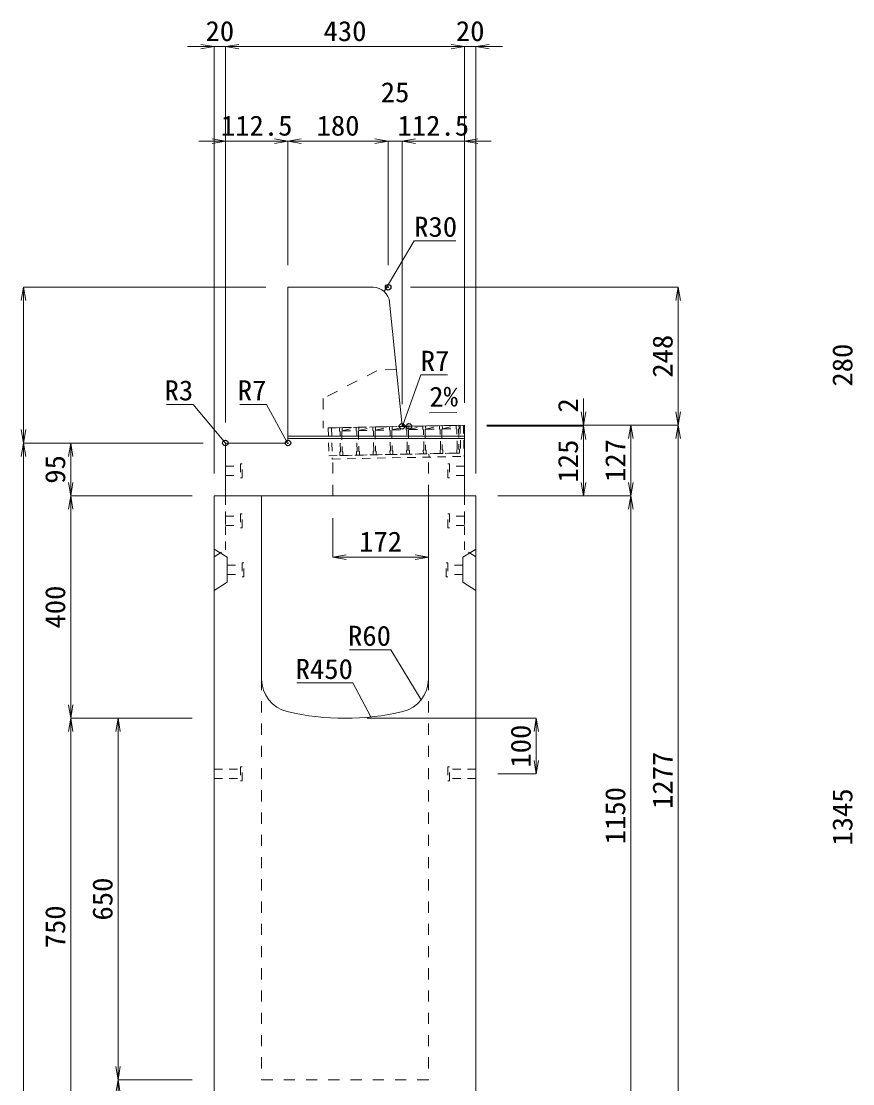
# Model space of a CAD drawing. Units: millimetres at full size; some dimension numbers follow another scale. Extents: x -18734 to 51600, y -18820 to 17820.
# Drawn here: x 9318 to 10813, y 10043 to 11953 of the extents above; entities that cross this region are included whole.
import ezdxf
from ezdxf.enums import TextEntityAlignment as Align

# ---------------------------------------------------------------- set-up
doc = ezdxf.new("R2010")
doc.units = ezdxf.units.MM
doc.header["$LTSCALE"] = 20
doc.header["$PDMODE"] = 32
doc.header["$PDSIZE"] = 10
doc.linetypes.add('USER1', pattern=[2, 1, -1])
doc.linetypes.add('USER2', pattern=[1.35, 0.75, -0.6])
for name, color, linetype, lineweight in [('インサート', 3, 'USER2', 9), ('グレーチング', 7, 'USER2', 5), ('受枠', 3, 'USER2', 9), ('寸法線', 7, 'Continuous', 13), ('引出線', 4, 'Continuous', 13), ('本体', 2, 'Continuous', 13), ('目地', 132, 'Continuous', 5)]:
    doc.layers.add(name, color=color, linetype=linetype, lineweight=lineweight)
doc.layers.add('作業エリア', color=11, linetype='Continuous')
doc.styles.add('ＭＳ 明朝', font='')
doc.styles.get('ＭＳ 明朝').set_extended_font_data('MS Mincho')

# ---------------------------------------------------------------- blocks, each defined once
blk = doc.blocks.new('open_arrow')
at = {"color": 0, "linetype": 'Continuous', "lineweight": -2}
blk.add_lwpolyline([(7.5, 1.25), (0, 0), (7.5, -1.25)], dxfattribs=at)

msp = doc.modelspace()

# ---------------------------------------------------------------- linework, layer by layer
at = {"layer": 'インサート'}
for p, q in [((9715, 11157.5), (9712, 11157.5)), ((9712, 11157.5), (9712, 11132.5)), ((9715, 11132.5), (9715, 11157.5)), ((10085, 11157.5), (10088, 11157.5)), ((10085, 11132.5), (10085, 11157.5)), ((10088, 11157.5), (10088, 11132.5)), ((9685, 11153.5), (9712, 11153.5)), ((9685, 11153.5), (9685, 11136.5)), ((10115, 11153.5), (10088, 11153.5)), ((10115, 11153.5), (10115, 11136.5)), ((9685, 11136.5), (9712, 11136.5)), ((9712, 11132.5), (9715, 11132.5)), ((10088, 11132.5), (10085, 11132.5)), ((10115, 11136.5), (10088, 11136.5)), ((9685, 11063.5), (9712, 11063.5)), ((9685, 11063.5), (9685, 11046.5)), ((9715, 11067.5), (9712, 11067.5)), ((9712, 11067.5), (9712, 11042.5)), ((9715, 11042.5), (9715, 11067.5)), ((10085, 11067.5), (10088, 11067.5)), ((10085, 11042.5), (10085, 11067.5)), ((10088, 11067.5), (10088, 11042.5)), ((10115, 11063.5), (10088, 11063.5)), ((10115, 11063.5), (10115, 11046.5)), ((9685, 11046.5), (9712, 11046.5)), ((9712, 11042.5), (9715, 11042.5)), ((10088, 11042.5), (10085, 11042.5)), ((10115, 11046.5), (10088, 11046.5)), ((9688.2, 10975.5), (9715.2, 10975.5)), ((9688.2, 10975.5), (9688.2, 10958.5)), ((9718.2, 10979.5), (9715.2, 10979.5)), ((9715.2, 10979.5), (9715.2, 10954.5)), ((9718.2, 10954.5), (9718.2, 10979.5)), ((10081.8, 10979.5), (10084.8, 10979.5)), ((10081.8, 10954.5), (10081.8, 10979.5)), ((10084.8, 10979.5), (10084.8, 10954.5)), ((10111.8, 10975.5), (10084.8, 10975.5)), ((10111.8, 10975.5), (10111.8, 10958.5)), ((9688.2, 10958.5), (9715.2, 10958.5)), ((9715.2, 10954.5), (9718.2, 10954.5)), ((10084.8, 10954.5), (10081.8, 10954.5)), ((10111.8, 10958.5), (10084.8, 10958.5)), ((9665, 10608.5), (9712, 10608.5)), ((9665, 10608.5), (9665, 10591.5)), ((9715, 10612.5), (9712, 10612.5)), ((9712, 10612.5), (9712, 10587.5)), ((9715, 10587.5), (9715, 10612.5)), ((10088, 10612.5), (10085, 10612.5)), ((10085, 10612.5), (10085, 10587.5)), ((10088, 10587.5), (10088, 10612.5)), ((10135, 10608.5), (10088, 10608.5)), ((10135, 10591.5), (10135, 10608.5)), ((9665, 10591.5), (9712, 10591.5)), ((9712, 10587.5), (9715, 10587.5)), ((10085, 10587.5), (10088, 10587.5)), ((10135, 10591.5), (10088, 10591.5))]:
    msp.add_line(p, q, dxfattribs=at)
at = {"layer": 'グレーチング'}
for p, q in [((9889.92, 11222.5), (10104.88, 11226.8)), ((9895.04, 11216.6), (9919.92, 11223.1)), ((9895.04, 11216.6), (9920.04, 11217.1)), ((9925.04, 11217.2), (9949.91, 11223.7)), ((9925.04, 11217.2), (9950.03, 11217.7)), ((9955.03, 11217.8), (9979.91, 11224.3)), ((9955.03, 11217.8), (9980.03, 11218.3)), ((9985.03, 11218.4), (10009.9, 11224.9)), ((9985.03, 11218.4), (10010.02, 11218.9)), ((10015.02, 11219), (10039.89, 11225.5)), ((10015.02, 11219), (10040.01, 11219.5)), ((10045.01, 11219.6), (10069.89, 11226.1)), ((10045.01, 11219.6), (10070.01, 11220.1)), ((10075.01, 11220.2), (10099.88, 11226.7)), ((10075.01, 11220.2), (10100, 11220.7)), ((9890.92, 11172.51), (10105.88, 11176.81))]:
    msp.add_line(p, q, dxfattribs=at)
for points in [[(9889.92, 11222.5), (9894.92, 11222.6), (9895.04, 11216.6), (9894.06, 11215.58), (9894.78, 11179.59), (9895.8, 11178.61), (9895.92, 11172.61), (9890.92, 11172.51), (9890.8, 11178.51), (9891.78, 11179.53), (9891.06, 11215.52), (9890.04, 11216.5)], [(9919.92, 11223.1), (9924.92, 11223.2), (9925.04, 11217.2), (9924.06, 11216.18), (9924.78, 11180.19), (9925.8, 11179.21), (9925.92, 11173.21), (9920.92, 11173.11), (9920.8, 11179.11), (9921.78, 11180.13), (9921.06, 11216.12), (9920.04, 11217.1)], [(9949.91, 11223.7), (9954.91, 11223.8), (9955.03, 11217.8), (9954.05, 11216.78), (9954.77, 11180.79), (9955.79, 11179.81), (9955.91, 11173.81), (9950.91, 11173.71), (9950.79, 11179.71), (9951.77, 11180.73), (9951.05, 11216.72), (9950.03, 11217.7)], [(9979.91, 11224.3), (9984.91, 11224.4), (9985.03, 11218.4), (9984.05, 11217.38), (9984.77, 11181.39), (9985.79, 11180.41), (9985.91, 11174.41), (9980.91, 11174.31), (9980.79, 11180.31), (9981.77, 11181.33), (9981.05, 11217.32), (9980.03, 11218.3)], [(10009.9, 11224.9), (10014.9, 11225), (10015.02, 11219), (10014.04, 11217.98), (10014.76, 11181.99), (10015.78, 11181.01), (10015.9, 11175.01), (10010.9, 11174.91), (10010.78, 11180.91), (10011.76, 11181.93), (10011.04, 11217.92), (10010.02, 11218.9)], [(10039.89, 11225.5), (10044.89, 11225.6), (10045.01, 11219.6), (10044.03, 11218.58), (10044.75, 11182.59), (10045.77, 11181.61), (10045.89, 11175.61), (10040.89, 11175.51), (10040.77, 11181.51), (10041.75, 11182.53), (10041.03, 11218.52), (10040.01, 11219.5)], [(10069.89, 11226.1), (10074.89, 11226.2), (10075.01, 11220.2), (10074.03, 11219.18), (10074.75, 11183.19), (10075.77, 11182.21), (10075.89, 11176.21), (10070.89, 11176.11), (10070.77, 11182.11), (10071.75, 11183.13), (10071.03, 11219.12), (10070.01, 11220.1)], [(10099.88, 11226.7), (10104.88, 11226.8), (10105, 11220.8), (10104.02, 11219.78), (10104.74, 11183.79), (10105.76, 11182.81), (10105.88, 11176.81), (10100.88, 11176.71), (10100.76, 11182.71), (10101.74, 11183.73), (10101.02, 11219.72), (10100, 11220.7)]]:
    msp.add_lwpolyline(points, close=True, dxfattribs=at)
at = {"layer": '作業エリア'}
for p in [(9977.5, 11475), (10002.5, 11225), (10015, 11225), (9685, 11195), (9797.5, 11195)]:
    msp.add_point(p, dxfattribs=at)
at = {"layer": '受枠'}
for p, q in [((9869.93, 11222.1), (10112.88, 11226.96)), ((9869.93, 11222.1), (9870.93, 11172.11)), ((9875.93, 11222.22), (9877.05, 11166.23)), ((10106.88, 11226.84), (10107.88, 11176.85)), ((10112.88, 11226.96), (10114, 11170.97)), ((9870.93, 11172.11), (10107.88, 11176.85)), ((10050.89, 11175.71), (10051.01, 11169.71)), ((9877.05, 11166.23), (10114, 11170.97))]:
    msp.add_line(p, q, dxfattribs=at)
at = {"layer": '寸法線'}
for p, q in [((9733, 11907.69), (9617, 11907.69)), ((9665, 11140), (9665, 11907.69)), ((9685, 11907.69), (10115, 11907.69)), ((9685, 11232), (9685, 11907.69)), ((9685, 11232), (9685, 11907.69)), ((10067, 11907.69), (10183, 11907.69)), ((10115, 11267), (10115, 11907.69)), ((10115, 11267), (10115, 11907.69)), ((10135, 11140), (10135, 11907.69)), ((9637, 11737.69), (9797.5, 11737.69)), ((9685, 11232), (9685, 11737.69)), ((9797.5, 11737.69), (9977.5, 11737.69)), ((9797.5, 11515), (9797.5, 11737.69)), ((9797.5, 11515), (9797.5, 11737.69)), ((9929.5, 11737.69), (10050.5, 11737.69)), ((9977.5, 11515), (9977.5, 11737.69)), ((9977.5, 11515), (9977.5, 11737.69)), ((10002.5, 11265), (10002.5, 11737.69)), ((10002.5, 11737.69), (10163, 11737.69)), ((10002.5, 11265), (10002.5, 11737.69)), ((10115, 11267), (10115, 11737.69)), ((9322.06, 11195), (9322.06, 11475)), ((9757.5, 11475), (9322.06, 11475)), ((10017.5, 11475), (10498.78, 11475)), ((10498.78, 11227), (10498.78, 11475)), ((10328.78, 11177), (10328.78, 11275)), ((10155, 11227), (10498.78, 11227)), ((10155, 11227), (10413.78, 11227)), ((10155, 11227), (10328.78, 11227)), ((10155, 11227), (10498.78, 11227)), ((10155, 11225), (10328.78, 11225)), ((10155, 11225), (10328.78, 11225)), ((10328.78, 11100), (10328.78, 11225)), ((10413.78, 11100), (10413.78, 11227)), ((10498.78, 11227), (10498.78, 9950)), ((9322.06, 9950), (9322.06, 11195)), ((9645, 11195), (9322.06, 11195)), ((9645, 11195), (9322.06, 11195)), ((9407.06, 11100), (9407.06, 11195)), ((9645, 11195), (9407.06, 11195)), ((9407.06, 11100), (9407.06, 10700)), ((9625, 11100), (9407.06, 11100)), ((9625, 11100), (9407.06, 11100)), ((10175, 11100), (10413.78, 11100)), ((10175, 11100), (10413.78, 11100)), ((10175, 11100), (10328.78, 11100)), ((10413.78, 11100), (10413.78, 9950)), ((9878, 11060), (9878, 10989.77)), ((9878, 10989.77), (10050, 10989.77)), ((9625, 10700), (9407.06, 10700)), ((9407.06, 9950), (9407.06, 10700)), ((9625, 10700), (9407.06, 10700)), ((9492.06, 10700), (9492.06, 10050)), ((9625, 10700), (9492.06, 10700)), ((9940, 10700), (10243.78, 10700)), ((10243.78, 10700), (10243.78, 10600)), ((10175, 10600), (10243.78, 10600)), ((9625, 10050), (9492.06, 10050)), ((9492.06, 10050), (9492.06, 9950)), ((9625, 10050), (9492.06, 10050))]:
    msp.add_line(p, q, dxfattribs=at)
at = {"layer": '引出線'}
for points in [[(9970.48, 11467.24), (10024.33, 11558.64), (10099, 11558.64)], [(10004.14, 11226.81), (10036.08, 11317.58), (10084.01, 11317.58)], [(9685.88, 11194.12), (9627.15, 11264.49), (9579.43, 11264.49)], [(9795.45, 11197.05), (9758.75, 11264.49), (9710.82, 11264.49)], [(10052.12, 11249.12), (10100.83, 11250.1), (10052.08, 11249.12)], [(10037.07, 10733.32), (9982.66, 10823.21), (9907.98, 10823.21)], [(9946.44, 10702.4), (9914.22, 10763.55), (9813.21, 10763.55)]]:
    msp.add_lwpolyline(points, dxfattribs=at)
at = {"layer": '本体'}
for p, q in [((9797.5, 11475), (9797.5, 11202)), ((9797.5, 11475), (9950.35, 11475)), ((9980.2, 11447.99), (10001.87, 11231.3)), ((10015, 11225), (10008.83, 11225)), ((10115, 11227), (10015, 11225)), ((10115, 11227), (10115, 11100)), ((9790.5, 11195), (9688, 11195)), ((9685, 11192), (9685, 11100)), ((9665, 11100), (9665, 9950)), ((9665, 11100), (9750, 11100)), ((9685, 11100), (10115, 11100)), ((9750, 11100), (9750, 10770.53)), ((10050, 11100), (10135, 11100)), ((10050, 11100), (10050, 10770.53)), ((10135, 11100), (10135, 9950))]:
    msp.add_line(p, q, dxfattribs=at)
at = {"layer": '本体', "linetype": 'USER1'}
for p, q in [((9957.5, 11325), (9860.5, 11275)), ((9992.2, 11328), (9957.5, 11325)), ((9860.5, 11275), (9860.5, 11221.91)), ((10015, 11225), (9860.5, 11221.91)), ((9878, 11100), (9878, 11172.25)), ((10050, 11100), (10050, 11175.69))]:
    msp.add_line(p, q, dxfattribs=at)
at = {"layer": '本体', "linetype": 'USER2', "lineweight": 9}
for p, q in [((9685, 11003), (9685, 11100)), ((10115, 11003), (10115, 11100)), ((9665, 10990.5), (9685, 11003)), ((10135, 10990.5), (10115, 11003))]:
    msp.add_line(p, q, dxfattribs=at)
at = {"layer": '本体', "lineweight": 9}
for p, q in [((9665, 11004), (9688.2, 10989.5)), ((9688.2, 10989.5), (9688.2, 10944.5)), ((10134.58, 11003.74), (10111.8, 10989.5)), ((10111.8, 10989.5), (10111.8, 10944.5)), ((9688.2, 10944.5), (9665, 10930)), ((10111.8, 10944.5), (10135, 10930))]:
    msp.add_line(p, q, dxfattribs=at)
at = {"layer": '本体', "linetype": 'USER1', "lineweight": 15}
for p, q in [((9750, 10770.53), (9750, 10050)), ((10050, 10770.53), (10050, 10050)), ((9750, 10050), (10050, 10050))]:
    msp.add_line(p, q, dxfattribs=at)
at = {"layer": '本体'}
for centre, radius, start, end in [((9950.35, 11445), 30, 5.71059, 90), ((10008.83, 11232), 7, 185.71059, 270), ((9688, 11192), 3, 90, 180), ((9790.5, 11202), 7, 270, 0), ((9810, 10770.53), 60, 180, 256.65764), ((9990, 10770.53), 60, 283.34236, 0), ((9900, 11150), 450, 256.65764, 283.34236)]:
    msp.add_arc(centre, radius, start, end, dxfattribs=at)
at = {"layer": '目地'}
for p, q in [((10115, 11207), (9797.5, 11207)), ((10115, 11203), (9797.5, 11203))]:
    msp.add_line(p, q, dxfattribs=at)

# ---------------------------------------------------------------- block references
at = {"layer": '寸法線', "xscale": 3.2, "yscale": 3.2}
for p, rotation in [((9665, 11907.69), 180), ((10115, 11907.69), 180), ((10115, 11907.69), 180), ((9685, 11737.69), 180), ((9797.5, 11737.69), 180), ((9977.5, 11737.69), 180), ((9977.5, 11737.69), 180), ((9322.06, 11475), 270), ((10498.78, 11475), 270), ((10328.78, 11227), 90), ((10498.78, 11227), 90), ((9322.06, 11195), 90), ((10328.78, 11225), 270), ((10328.78, 11225), 270), ((10413.78, 11227), 270), ((10498.78, 11227), 270), ((9322.06, 11195), 270), ((9407.06, 11195), 270), ((9407.06, 11100), 90), ((10328.78, 11100), 90), ((10413.78, 11100), 90), ((9407.06, 11100), 270), ((10413.78, 11100), 270), ((10050, 10989.77), 180), ((9407.06, 10700), 90), ((9407.06, 10700), 270), ((9492.06, 10700), 270), ((10243.78, 10700), 270), ((10243.78, 10600), 90), ((9492.06, 10050), 90), ((9492.06, 10050), 270)]:
    msp.add_blockref('open_arrow', p, dxfattribs=dict(at, rotation=rotation))
for p in [(9685, 11907.69), (9685, 11907.69), (10135, 11907.69), (9797.5, 11737.69), (10002.5, 11737.69), (10002.5, 11737.69), (10115, 11737.69), (9878, 10989.77)]:
    msp.add_blockref('open_arrow', p, dxfattribs=at)
at = {"layer": '引出線', "xscale": 0.0533, "yscale": 0.0533}
for p, rotation in [((9970.48, 11467.24), 59.5), ((10052.12, 11249.12), 1.1), ((10004.14, 11226.81), 70.6), ((9795.45, 11197.05), 118.6), ((9685.88, 11194.12), 129.8), ((10037.07, 10733.32), 121.2), ((9946.44, 10702.4), 117.8)]:
    msp.add_blockref('open_arrow', p, dxfattribs=dict(at, rotation=rotation))

# ---------------------------------------------------------------- texts
at = {"layer": '寸法線', "style": 'ＭＳ 明朝', "width": 1.05}
for s, p in [('20', (9675, 11935.69)), ('430', (9900, 11935.69)), ('20', (10125, 11935.69)), ('25', (9990, 11825.69)), ('112.5', (9741.25, 11765.69)), ('180', (9887.5, 11765.69)), ('112.5', (10058.75, 11765.69)), ('172', (9964, 11017.77))]:
    msp.add_text(s, height=36.03, dxfattribs=at).set_placement(p, align=Align.MIDDLE_CENTER)
for s, p in [('248', (10470.78, 11351)), ('280', (10794.06, 11335)), ('2', (10300.78, 11262.59)), ('125', (10300.78, 11162.5)), ('127', (10385.78, 11163.5)), ('95', (9379.06, 11147.5)), ('400', (9379.06, 10900)), ('100', (10215.78, 10650)), ('1277', (10470.78, 10588.5)), ('1150', (10385.78, 10525)), ('1345', (10794.06, 10522.5)), ('650', (9464.06, 10375)), ('750', (9379.06, 10325))]:
    msp.add_text(s, height=36.03, rotation=90, dxfattribs=at).set_placement(p, align=Align.MIDDLE_CENTER)
at = {"layer": '引出線', "style": 'ＭＳ 明朝', "width": 1.05}
for s, p in [('R30', (10024.33, 11601.84)), ('R7', (10036.08, 11360.78))]:
    msp.add_text(s, height=36.03, dxfattribs=at).set_placement(p, align=Align.TOP_LEFT)
for s, p in [('R3', (9627.15, 11307.69)), ('R7', (9758.75, 11307.69)), ('R60', (9982.66, 10866.41)), ('R450', (9914.22, 10806.75))]:
    msp.add_text(s, height=36.03, dxfattribs=at).set_placement(p, align=Align.TOP_RIGHT)
msp.add_text('2%', height=36.03, rotation=1.146, dxfattribs=at).set_placement((10051.15, 11296.02), align=Align.TOP_LEFT)

doc.saveas('drawing.dxf')
